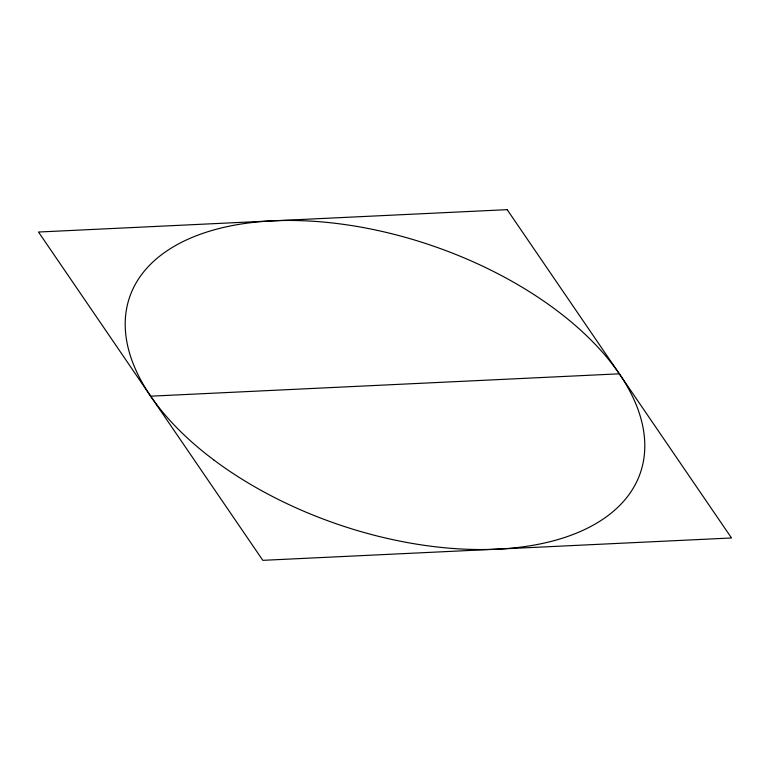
<?xml version="1.0" encoding="UTF-8"?>
<svg xmlns="http://www.w3.org/2000/svg" width="770" height="770" viewBox="0 0 770 770"><rect width="100%" height="100%" fill="white"/><g stroke="black" fill="none" stroke-linecap="round" stroke-linejoin="round"><path stroke-width="1.16" d="M150.67 396.184L619.33 373.816M507.17 209.661L38.5 232.03L262.83 560.339L731.5 537.97L507.17 209.661M213.742 459.902A270.058 147.08 19 0 0 639.812 474.416A270.058 147.08 19 0 0 301.445 220.682A270.058 147.08 19 0 0 213.742 459.902"/></g></svg>
